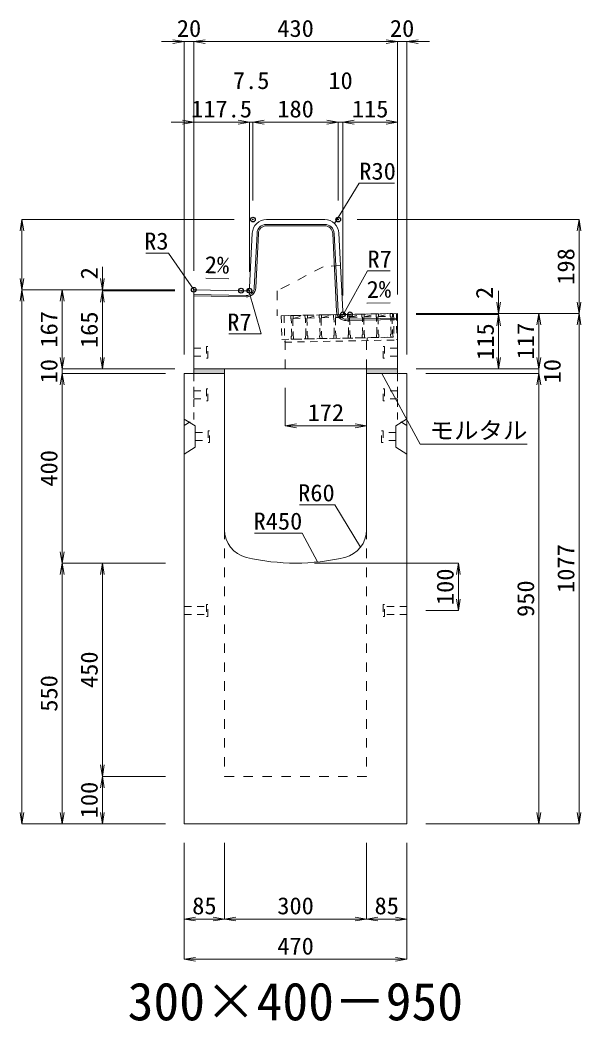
# Model space of a CAD drawing. Units: millimetres at full size. Extents: x -22536 to 51867, y -19720 to 38340.
# Drawn here: x 6318 to 7503, y 9734 to 11846 of the extents above; entities that cross this region are included whole.
import ezdxf
from ezdxf.enums import TextEntityAlignment as Align

# ---------------------------------------------------------------- set-up
doc = ezdxf.new("R2010")
doc.units = ezdxf.units.MM
doc.header["$LTSCALE"] = 20
doc.header["$PDMODE"] = 32
doc.header["$PDSIZE"] = 10
doc.linetypes.add('USER1', pattern=[2, 1, -1])
doc.linetypes.add('USER2', pattern=[1.35, 0.75, -0.6])
for name, color, linetype, lineweight in [('インサート', 3, 'USER2', 9), ('グレーチング', 7, 'USER2', 5), ('モルタル', 7, 'Continuous', 9), ('受枠', 3, 'USER2', 9), ('寸法線', 7, 'Continuous', 13), ('引出線', 4, 'Continuous', 13), ('本体', 2, 'Continuous', 13), ('目地', 132, 'Continuous', 5)]:
    doc.layers.add(name, color=color, linetype=linetype, lineweight=lineweight)
doc.layers.add('作業エリア', color=11, linetype='Continuous')
doc.layers.add('文字', color=7, linetype='Continuous')
doc.styles.add('ＭＳ 明朝', font='')
doc.styles.get('ＭＳ 明朝').set_extended_font_data('MS Mincho')

# ---------------------------------------------------------------- blocks, each defined once
blk = doc.blocks.new('open_arrow')
at = {"color": 0, "linetype": 'Continuous', "lineweight": -2}
blk.add_lwpolyline([(7.5, 1.25), (0, 0), (7.5, -1.25)], dxfattribs=at)

msp = doc.modelspace()

# ---------------------------------------------------------------- hatches: boundary and pattern name
at = {"layer": 'モルタル'}
for points in [[(6750, 11100), (6750, 11110), (6685, 11110), (6685, 11100)], [(7115, 11100), (7115, 11110), (7050, 11110), (7050, 11100)]]:
    msp.add_hatch(color=256, dxfattribs=at).paths.add_polyline_path(points)

# ---------------------------------------------------------------- linework, layer by layer
at = {"layer": 'インサート'}
for p, q in [((6715, 11157.5), (6712, 11157.5)), ((6712, 11157.5), (6712, 11132.5)), ((6715, 11132.5), (6715, 11157.5)), ((7085, 11157.5), (7088, 11157.5)), ((7085, 11132.5), (7085, 11157.5)), ((7088, 11157.5), (7088, 11132.5)), ((6685, 11153.5), (6712, 11153.5)), ((6685, 11153.5), (6685, 11136.5)), ((6685, 11136.5), (6712, 11136.5)), ((7115, 11153.5), (7088, 11153.5)), ((7115, 11136.5), (7088, 11136.5)), ((7115, 11153.5), (7115, 11136.5)), ((6712, 11132.5), (6715, 11132.5)), ((7088, 11132.5), (7085, 11132.5)), ((6685, 11063.5), (6712, 11063.5)), ((6685, 11063.5), (6685, 11046.5)), ((6715, 11067.5), (6712, 11067.5)), ((6712, 11067.5), (6712, 11042.5)), ((6715, 11042.5), (6715, 11067.5)), ((7085, 11067.5), (7088, 11067.5)), ((7085, 11042.5), (7085, 11067.5)), ((7088, 11067.5), (7088, 11042.5)), ((7115, 11063.5), (7088, 11063.5)), ((7115, 11063.5), (7115, 11046.5)), ((6685, 11046.5), (6712, 11046.5)), ((6712, 11042.5), (6715, 11042.5)), ((7088, 11042.5), (7085, 11042.5)), ((7115, 11046.5), (7088, 11046.5)), ((6688.2, 10975.5), (6715.2, 10975.5)), ((6688.2, 10975.5), (6688.2, 10958.5)), ((6718.2, 10979.5), (6715.2, 10979.5)), ((6715.2, 10979.5), (6715.2, 10954.5)), ((6718.2, 10954.5), (6718.2, 10979.5)), ((7081.8, 10979.5), (7084.8, 10979.5)), ((7081.8, 10954.5), (7081.8, 10979.5)), ((7084.8, 10979.5), (7084.8, 10954.5)), ((7111.8, 10975.5), (7084.8, 10975.5)), ((7111.8, 10975.5), (7111.8, 10958.5)), ((6688.2, 10958.5), (6715.2, 10958.5)), ((6715.2, 10954.5), (6718.2, 10954.5)), ((7084.8, 10954.5), (7081.8, 10954.5)), ((7111.8, 10958.5), (7084.8, 10958.5)), ((6665, 10608.5), (6712, 10608.5)), ((6665, 10608.5), (6665, 10591.5)), ((6715, 10612.5), (6712, 10612.5)), ((6712, 10612.5), (6712, 10587.5)), ((6715, 10587.5), (6715, 10612.5)), ((7088, 10612.5), (7085, 10612.5)), ((7085, 10612.5), (7085, 10587.5)), ((7088, 10587.5), (7088, 10612.5)), ((7135, 10608.5), (7088, 10608.5)), ((7135, 10591.5), (7135, 10608.5)), ((6665, 10591.5), (6712, 10591.5)), ((6712, 10587.5), (6715, 10587.5)), ((7085, 10587.5), (7088, 10587.5)), ((7135, 10591.5), (7088, 10591.5))]:
    msp.add_line(p, q, dxfattribs=at)
at = {"layer": 'グレーチング'}
for p, q in [((6889.92, 11222.5), (7104.88, 11226.8)), ((6895.04, 11216.6), (6919.92, 11223.1)), ((6925.04, 11217.2), (6949.91, 11223.7)), ((6925.04, 11217.2), (6950.03, 11217.7)), ((6955.03, 11217.8), (6979.91, 11224.3)), ((6955.03, 11217.8), (6980.03, 11218.3)), ((6985.03, 11218.4), (7009.9, 11224.9)), ((6985.03, 11218.4), (7010.02, 11218.9)), ((7015.02, 11219), (7039.89, 11225.5)), ((7015.02, 11219), (7040.01, 11219.5)), ((7045.01, 11219.6), (7069.89, 11226.1)), ((7045.01, 11219.6), (7070.01, 11220.1)), ((7075.01, 11220.2), (7099.88, 11226.7)), ((7075.01, 11220.2), (7100, 11220.7)), ((6895.04, 11216.6), (6920.04, 11217.1)), ((6890.92, 11172.51), (7105.88, 11176.81))]:
    msp.add_line(p, q, dxfattribs=at)
for points in [[(6889.92, 11222.5), (6894.92, 11222.6), (6895.04, 11216.6), (6894.06, 11215.58), (6894.78, 11179.59), (6895.8, 11178.61), (6895.92, 11172.61), (6890.92, 11172.51), (6890.8, 11178.51), (6891.78, 11179.53), (6891.06, 11215.52), (6890.04, 11216.5)], [(6919.92, 11223.1), (6924.92, 11223.2), (6925.04, 11217.2), (6924.06, 11216.18), (6924.78, 11180.19), (6925.8, 11179.21), (6925.92, 11173.21), (6920.92, 11173.11), (6920.8, 11179.11), (6921.78, 11180.13), (6921.06, 11216.12), (6920.04, 11217.1)], [(6949.91, 11223.7), (6954.91, 11223.8), (6955.03, 11217.8), (6954.05, 11216.78), (6954.77, 11180.79), (6955.79, 11179.81), (6955.91, 11173.81), (6950.91, 11173.71), (6950.79, 11179.71), (6951.77, 11180.73), (6951.05, 11216.72), (6950.03, 11217.7)], [(6979.91, 11224.3), (6984.91, 11224.4), (6985.03, 11218.4), (6984.05, 11217.38), (6984.77, 11181.39), (6985.79, 11180.41), (6985.91, 11174.41), (6980.91, 11174.31), (6980.79, 11180.31), (6981.77, 11181.33), (6981.05, 11217.32), (6980.03, 11218.3)], [(7009.9, 11224.9), (7014.9, 11225), (7015.02, 11219), (7014.04, 11217.98), (7014.76, 11181.99), (7015.78, 11181.01), (7015.9, 11175.01), (7010.9, 11174.91), (7010.78, 11180.91), (7011.76, 11181.93), (7011.04, 11217.92), (7010.02, 11218.9)], [(7039.89, 11225.5), (7044.89, 11225.6), (7045.01, 11219.6), (7044.03, 11218.58), (7044.75, 11182.59), (7045.77, 11181.61), (7045.89, 11175.61), (7040.89, 11175.51), (7040.77, 11181.51), (7041.75, 11182.53), (7041.03, 11218.52), (7040.01, 11219.5)], [(7069.89, 11226.1), (7074.89, 11226.2), (7075.01, 11220.2), (7074.03, 11219.18), (7074.75, 11183.19), (7075.77, 11182.21), (7075.89, 11176.21), (7070.89, 11176.11), (7070.77, 11182.11), (7071.75, 11183.13), (7071.03, 11219.12), (7070.01, 11220.1)], [(7099.88, 11226.7), (7104.88, 11226.8), (7105, 11220.8), (7104.02, 11219.78), (7104.74, 11183.79), (7105.76, 11182.81), (7105.88, 11176.81), (7100.88, 11176.71), (7100.76, 11182.71), (7101.74, 11183.73), (7101.02, 11219.72), (7100, 11220.7)]]:
    msp.add_lwpolyline(points, close=True, dxfattribs=at)
at = {"layer": 'モルタル'}
for points in [[(6685, 11110), (6750, 11110), (6750, 11100), (6685, 11100)], [(7050, 11110), (7115, 11110), (7115, 11100), (7050, 11100)]]:
    msp.add_lwpolyline(points, close=True, dxfattribs=at)
at = {"layer": '作業エリア'}
for p in [(6810, 11425), (6990, 11425), (6685, 11277), (6785, 11275), (6802.5, 11275), (7000, 11225), (7015, 11225)]:
    msp.add_point(p, dxfattribs=at)
at = {"layer": '受枠'}
for p, q in [((6869.93, 11222.1), (7112.88, 11226.96)), ((6869.93, 11222.1), (6870.93, 11172.11)), ((6875.93, 11222.22), (6877.05, 11166.23)), ((7106.88, 11226.84), (7107.88, 11176.85)), ((7112.88, 11226.96), (7114, 11170.97)), ((6870.93, 11172.11), (7107.88, 11176.85)), ((7050.89, 11175.71), (7051.01, 11169.71)), ((6877.05, 11166.23), (7114, 11170.97))]:
    msp.add_line(p, q, dxfattribs=at)
at = {"layer": '寸法線'}
for p, q in [((6733, 11800.58), (6617, 11800.58)), ((6665, 11140), (6665, 11800.58)), ((6685, 11800.58), (7115, 11800.58)), ((6685, 11317), (6685, 11800.58)), ((6685, 11317), (6685, 11800.58)), ((7067, 11800.58), (7183, 11800.58)), ((7115, 11267), (7115, 11800.58)), ((7115, 11267), (7115, 11800.58)), ((7135, 11140), (7135, 11800.58)), ((6637, 11630.58), (6802.5, 11630.58)), ((6685, 11317), (6685, 11630.58)), ((6754.5, 11630.58), (6858, 11630.58)), ((6802.5, 11315), (6802.5, 11630.58)), ((6802.5, 11315), (6802.5, 11630.58)), ((6810, 11465), (6810, 11630.58)), ((6810, 11630.58), (6990, 11630.58)), ((6810, 11465), (6810, 11630.58)), ((6942, 11630.58), (7048, 11630.58)), ((6990, 11465), (6990, 11630.58)), ((6990, 11465), (6990, 11630.58)), ((7000, 11265), (7000, 11630.58)), ((7000, 11630.58), (7115, 11630.58)), ((7000, 11265), (7000, 11630.58)), ((7115, 11267), (7115, 11630.58)), ((6322.06, 11425), (6322.06, 11277)), ((6770, 11425), (6322.06, 11425)), ((7030, 11425), (7498.78, 11425)), ((7498.78, 11425), (7498.78, 11227)), ((6492.06, 11325), (6492.06, 11227)), ((6645, 11277), (6322.06, 11277)), ((6322.06, 10150), (6322.06, 11277)), ((6645, 11277), (6322.06, 11277)), ((6407.06, 11277), (6407.06, 11110)), ((6645, 11277), (6407.06, 11277)), ((6645, 11277), (6492.06, 11277)), ((6645, 11275), (6492.06, 11275)), ((6492.06, 11275), (6492.06, 11110)), ((6645, 11275), (6492.06, 11275)), ((7328.78, 11275), (7328.78, 11177)), ((7155, 11227), (7328.78, 11227)), ((7155, 11227), (7413.78, 11227)), ((7155, 11227), (7498.78, 11227)), ((7155, 11227), (7498.78, 11227)), ((7155, 11225), (7328.78, 11225)), ((7155, 11225), (7328.78, 11225)), ((7328.78, 11225), (7328.78, 11110)), ((7413.78, 11227), (7413.78, 11110)), ((7498.78, 11227), (7498.78, 10150)), ((6407.06, 11158), (6407.06, 11052)), ((7413.78, 11158), (7413.78, 11052)), ((6645, 11110), (6407.06, 11110)), ((6645, 11110), (6407.06, 11110)), ((6625, 11100), (6407.06, 11100)), ((6407.06, 11100), (6407.06, 10700)), ((6625, 11100), (6407.06, 11100)), ((6645, 11110), (6492.06, 11110)), ((7155, 11110), (7328.78, 11110)), ((7155, 11110), (7413.78, 11110)), ((7155, 11110), (7413.78, 11110)), ((7175, 11100), (7413.78, 11100)), ((7175, 11100), (7413.78, 11100)), ((7413.78, 11100), (7413.78, 10150)), ((6878, 11070), (6878, 10989.77)), ((6878, 10989.77), (7050, 10989.77)), ((6625, 10700), (6407.06, 10700)), ((6407.06, 10150), (6407.06, 10700)), ((6625, 10700), (6407.06, 10700)), ((6492.06, 10700), (6492.06, 10250)), ((6625, 10700), (6492.06, 10700)), ((6940, 10700), (7243.78, 10700)), ((7243.78, 10700), (7243.78, 10600)), ((7175, 10600), (7243.78, 10600)), ((6625, 10250), (6492.06, 10250)), ((6492.06, 10250), (6492.06, 10150)), ((6625, 10250), (6492.06, 10250)), ((6625, 10150), (6322.06, 10150)), ((6625, 10150), (6407.06, 10150)), ((6625, 10150), (6492.06, 10150)), ((7175, 10150), (7413.78, 10150)), ((7175, 10150), (7498.78, 10150)), ((6665, 10110), (6665, 9948.84)), ((6665, 10110), (6665, 9863.84)), ((6750, 10110), (6750, 9948.84)), ((6750, 10110), (6750, 9948.84)), ((7050, 10110), (7050, 9948.84)), ((7050, 10110), (7050, 9948.84)), ((7135, 10110), (7135, 9948.84)), ((7135, 10110), (7135, 9863.84)), ((6665, 9948.84), (6750, 9948.84)), ((6750, 9948.84), (7050, 9948.84)), ((7050, 9948.84), (7135, 9948.84)), ((6665, 9863.84), (7135, 9863.84))]:
    msp.add_line(p, q, dxfattribs=at)
at = {"layer": '引出線'}
for points in [[(6982.14, 11416.74), (7034.6, 11502.07), (7109.27, 11502.07)], [(6685.9, 11276.08), (6631.83, 11354.5), (6584.11, 11354.5)], [(7001.83, 11226.93), (7051.86, 11316.53), (7099.79, 11316.53)], [(6759.18, 11300.18), (6710.44, 11301.15), (6759.18, 11300.18)], [(6800.67, 11276.93), (6827.18, 11183.56), (6759.25, 11183.56)], [(7050.86, 11248.59), (7099.57, 11249.56), (7050.83, 11248.59)], [(7082.5, 11100), (7163.13, 10950.97), (7389.05, 10950.97)], [(7037.07, 10733.32), (6982.66, 10823.21), (6907.98, 10823.21)], [(6946.44, 10702.4), (6914.22, 10763.55), (6813.21, 10763.55)]]:
    msp.add_lwpolyline(points, dxfattribs=at)
at = {"layer": '本体'}
for p, q in [((6838.54, 11425), (6961.46, 11425)), ((6802.83, 11281.65), (6808.57, 11396.5)), ((6999.67, 11231.65), (6991.43, 11396.5)), ((6685, 11110), (6685, 11273.94)), ((6688.06, 11276.94), (6785, 11275)), ((6785, 11275), (6795.84, 11275)), ((7015, 11225), (7006.66, 11225)), ((7115, 11227), (7015, 11225)), ((7115, 11110), (7115, 11227)), ((6665, 11100), (6665, 10150)), ((6665, 11100), (6750, 11100)), ((6685, 11110), (7115, 11110)), ((6750, 11100), (6750, 10770.53)), ((7050, 11100), (7135, 11100)), ((7050, 11100), (7050, 10770.53)), ((7135, 11100), (7135, 10150)), ((6665, 10150), (7135, 10150))]:
    msp.add_line(p, q, dxfattribs=at)
at = {"layer": '本体', "linetype": 'USER1'}
for p, q in [((6958, 11325), (6861, 11275)), ((6994.85, 11328), (6958, 11325)), ((6861, 11275), (6861, 11221.92)), ((7015, 11225), (6861, 11221.92)), ((7050, 11110), (7050, 11175.69)), ((6878, 11110), (6878, 11172.25))]:
    msp.add_line(p, q, dxfattribs=at)
at = {"layer": '本体', "linetype": 'USER2', "lineweight": 9}
for p, q in [((6685, 11003), (6685, 11100)), ((7115, 11003), (7115, 11100)), ((6665, 10990.5), (6685, 11003)), ((7135, 10990.5), (7115, 11003))]:
    msp.add_line(p, q, dxfattribs=at)
at = {"layer": '本体', "lineweight": 9}
for p, q in [((6665, 11004), (6688.2, 10989.5)), ((6688.2, 10989.5), (6688.2, 10944.5)), ((7134.58, 11003.74), (7111.8, 10989.5)), ((7111.8, 10989.5), (7111.8, 10944.5)), ((6688.2, 10944.5), (6665, 10930)), ((7111.8, 10944.5), (7135, 10930))]:
    msp.add_line(p, q, dxfattribs=at)
at = {"layer": '本体', "linetype": 'USER1', "lineweight": 15}
for p, q in [((6750, 10770.53), (6750, 10250)), ((7050, 10770.53), (7050, 10250)), ((6750, 10250), (7050, 10250))]:
    msp.add_line(p, q, dxfattribs=at)
at = {"layer": '本体'}
for centre, radius, start, end in [((6838.54, 11395), 30, 90, 177.13759), ((6961.46, 11395), 30, 2.86241, 90), ((6795.84, 11282), 7, 270, 357.13759), ((6688, 11273.94), 3, 88.85424, 180), ((7006.66, 11232), 7, 182.86241, 270), ((6810, 10770.53), 60, 180, 256.65764), ((6990, 10770.53), 60, 283.34236, 0), ((6900, 11150), 450, 256.65764, 283.34236)]:
    msp.add_arc(centre, radius, start, end, dxfattribs=at)
at = {"layer": '目地'}
for p, q in [((6838.54, 11415), (6961.46, 11415)), ((6838.54, 11412), (6961.46, 11412)), ((6812.81, 11280.94), (6818.56, 11396)), ((6815.81, 11280.79), (6821.56, 11395.85)), ((6978.44, 11395.85), (6986.69, 11230.84)), ((6981.44, 11396), (6989.69, 11230.99)), ((6685, 11267), (6795.49, 11264.79)), ((6685, 11264), (6795.43, 11261.79)), ((7007.01, 11214.84), (7115, 11217)), ((7007.07, 11211.84), (7115, 11214))]:
    msp.add_line(p, q, dxfattribs=at)
for centre, radius, start, end in [((6838.54, 11395), 20, 90, 177.13759), ((6838.54, 11395), 17, 90, 177.13759), ((6961.46, 11395), 20, 2.86241, 90), ((6961.46, 11395), 17, 2.86241, 90), ((6795.83, 11281.78), 17, 268.85424, 357.13759), ((6795.83, 11281.78), 20, 268.85424, 357.13759), ((7006.67, 11231.83), 20, 182.86241, 271.14576), ((7006.67, 11231.83), 17, 182.86241, 271.14576)]:
    msp.add_arc(centre, radius, start, end, dxfattribs=at)

# ---------------------------------------------------------------- block references
at = {"layer": '寸法線', "xscale": 3.2, "yscale": 3.2}
for p, rotation in [((6665, 11800.58), 180), ((7115, 11800.58), 180), ((7115, 11800.58), 180), ((6685, 11630.58), 180), ((6802.5, 11630.58), 180), ((6802.5, 11630.58), 180), ((6990, 11630.58), 180), ((6990, 11630.58), 180), ((7115, 11630.58), 180), ((6322.06, 11425), 270), ((7498.78, 11425), 270), ((6322.06, 11277), 90), ((6492.06, 11277), 90), ((6322.06, 11277), 270), ((6407.06, 11277), 270), ((6492.06, 11275), 270), ((6492.06, 11275), 270), ((7328.78, 11227), 90), ((7498.78, 11227), 90), ((7328.78, 11225), 270), ((7328.78, 11225), 270), ((7413.78, 11227), 270), ((7498.78, 11227), 270), ((6407.06, 11110), 90), ((6407.06, 11110), 90), ((6492.06, 11110), 90), ((7328.78, 11110), 90), ((7413.78, 11110), 90), ((7413.78, 11110), 90), ((6407.06, 11100), 270), ((6407.06, 11100), 270), ((7413.78, 11100), 270), ((7413.78, 11100), 270), ((7050, 10989.77), 180), ((6407.06, 10700), 90), ((6407.06, 10700), 270), ((6492.06, 10700), 270), ((7243.78, 10700), 270), ((7243.78, 10600), 90), ((6492.06, 10250), 90), ((6492.06, 10250), 270), ((6322.06, 10150), 90), ((6407.06, 10150), 90), ((6492.06, 10150), 90), ((7413.78, 10150), 90), ((7498.78, 10150), 90), ((6750, 9948.84), 180), ((7050, 9948.84), 180), ((7135, 9948.84), 180), ((7135, 9863.84), 180)]:
    msp.add_blockref('open_arrow', p, dxfattribs=dict(at, rotation=rotation))
for p in [(6685, 11800.58), (6685, 11800.58), (7135, 11800.58), (6810, 11630.58), (6810, 11630.58), (7000, 11630.58), (7000, 11630.58), (6878, 10989.77), (6665, 9948.84), (6750, 9948.84), (7050, 9948.84), (6665, 9863.84)]:
    msp.add_blockref('open_arrow', p, dxfattribs=at)
at = {"layer": '引出線', "xscale": 0.0533, "yscale": 0.0533}
for p, rotation in [((6982.14, 11416.74), 58.4), ((6759.18, 11300.18), 178.9), ((6685.9, 11276.08), 124.6), ((6800.67, 11276.93), 285.9), ((7050.86, 11248.59), 1.1), ((7001.83, 11226.93), 60.8), ((7082.5, 11100), 298.4), ((7037.07, 10733.32), 121.2), ((6946.44, 10702.4), 117.8)]:
    msp.add_blockref('open_arrow', p, dxfattribs=dict(at, rotation=rotation))

# ---------------------------------------------------------------- texts
at = {"layer": '寸法線', "style": 'ＭＳ 明朝', "width": 1.05}
for s, p in [('20', (6675, 11828.58)), ('430', (6900, 11828.58)), ('20', (7125, 11828.58)), ('7.5', (6806.25, 11718.58)), ('10', (6995, 11718.58)), ('117.5', (6743.75, 11658.58)), ('180', (6900, 11658.58)), ('115', (7057.5, 11658.58)), ('172', (6964, 11017.77)), ('85', (6707.5, 9976.84)), ('300', (6900, 9976.84)), ('85', (7092.5, 9976.84)), ('470', (6900, 9891.84))]:
    msp.add_text(s, height=36.03, dxfattribs=at).set_placement(p, align=Align.MIDDLE_CENTER)
for s, p in [('198', (7470.78, 11326)), ('2', (6464.06, 11311.82)), ('2', (7298.78, 11270.34)), ('167', (6379.06, 11193.5)), ('165', (6464.06, 11192.5)), ('115', (7300.78, 11167.5)), ('117', (7385.78, 11168.5)), ('10', (6379.06, 11105)), ('10', (7441.78, 11105)), ('400', (6379.06, 10900)), ('1077', (7470.78, 10688.5)), ('100', (7215.78, 10650)), ('950', (7385.78, 10625)), ('450', (6464.06, 10475)), ('550', (6379.06, 10425)), ('100', (6464.06, 10200))]:
    msp.add_text(s, height=36.03, rotation=90, dxfattribs=at).set_placement(p, align=Align.MIDDLE_CENTER)
at = {"layer": '引出線', "style": 'ＭＳ 明朝', "width": 1.05}
for s, p in [('R30', (7034.6, 11545.27)), ('R7', (7051.86, 11359.73)), ('モルタル', (7183.13, 10998.08))]:
    msp.add_text(s, height=36.03, dxfattribs=at).set_placement(p, align=Align.TOP_LEFT)
for s, p in [('R3', (6631.83, 11397.7)), ('R7', (6807.18, 11226.76)), ('R60', (6982.66, 10866.41)), ('R450', (6914.22, 10806.75))]:
    msp.add_text(s, height=36.03, dxfattribs=at).set_placement(p, align=Align.TOP_RIGHT)
msp.add_text('2%', height=36.03, rotation=358.854, dxfattribs=at).set_placement((6760.12, 11347.07), align=Align.TOP_RIGHT)
msp.add_text('2%', height=36.03, rotation=1.146, dxfattribs=at).set_placement((7049.89, 11295.48), align=Align.TOP_LEFT)
at = {"layer": '文字', "style": 'ＭＳ 明朝'}
msp.add_text('300×400－950', height=80.06, dxfattribs=at).set_placement((6899.52, 9775.03), align=Align.MIDDLE_CENTER)

doc.saveas('drawing.dxf')
